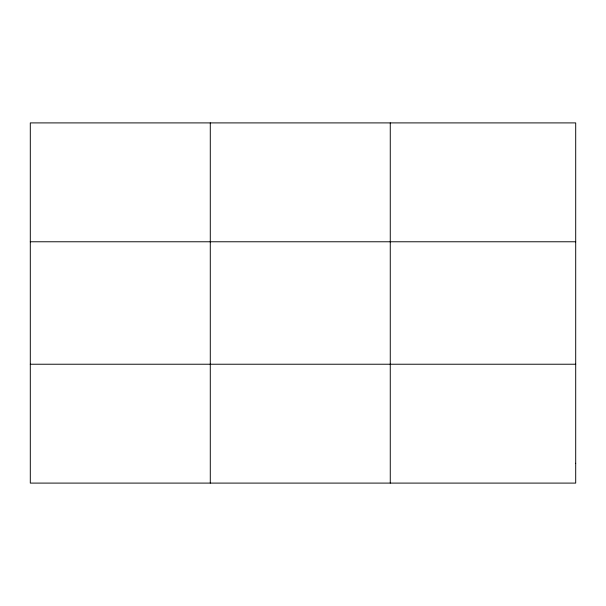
<?xml version="1.0" encoding="UTF-8"?>
<svg xmlns="http://www.w3.org/2000/svg" width="606" height="606" viewBox="0 0 606 606"><rect width="100%" height="100%" fill="white"/><g stroke="black" fill="none" stroke-linecap="round" stroke-linejoin="round"><path stroke-width="0.91" d="M210.282 122.904L210.282 483.096M390.264 122.904L390.264 483.096M30.3 241.771L575.7 241.771M30.3 364.229L575.7 364.229M575.7 463.287L575.7 483.096L30.3 483.096L30.3 122.904L575.7 122.904L575.7 463.287"/></g></svg>
